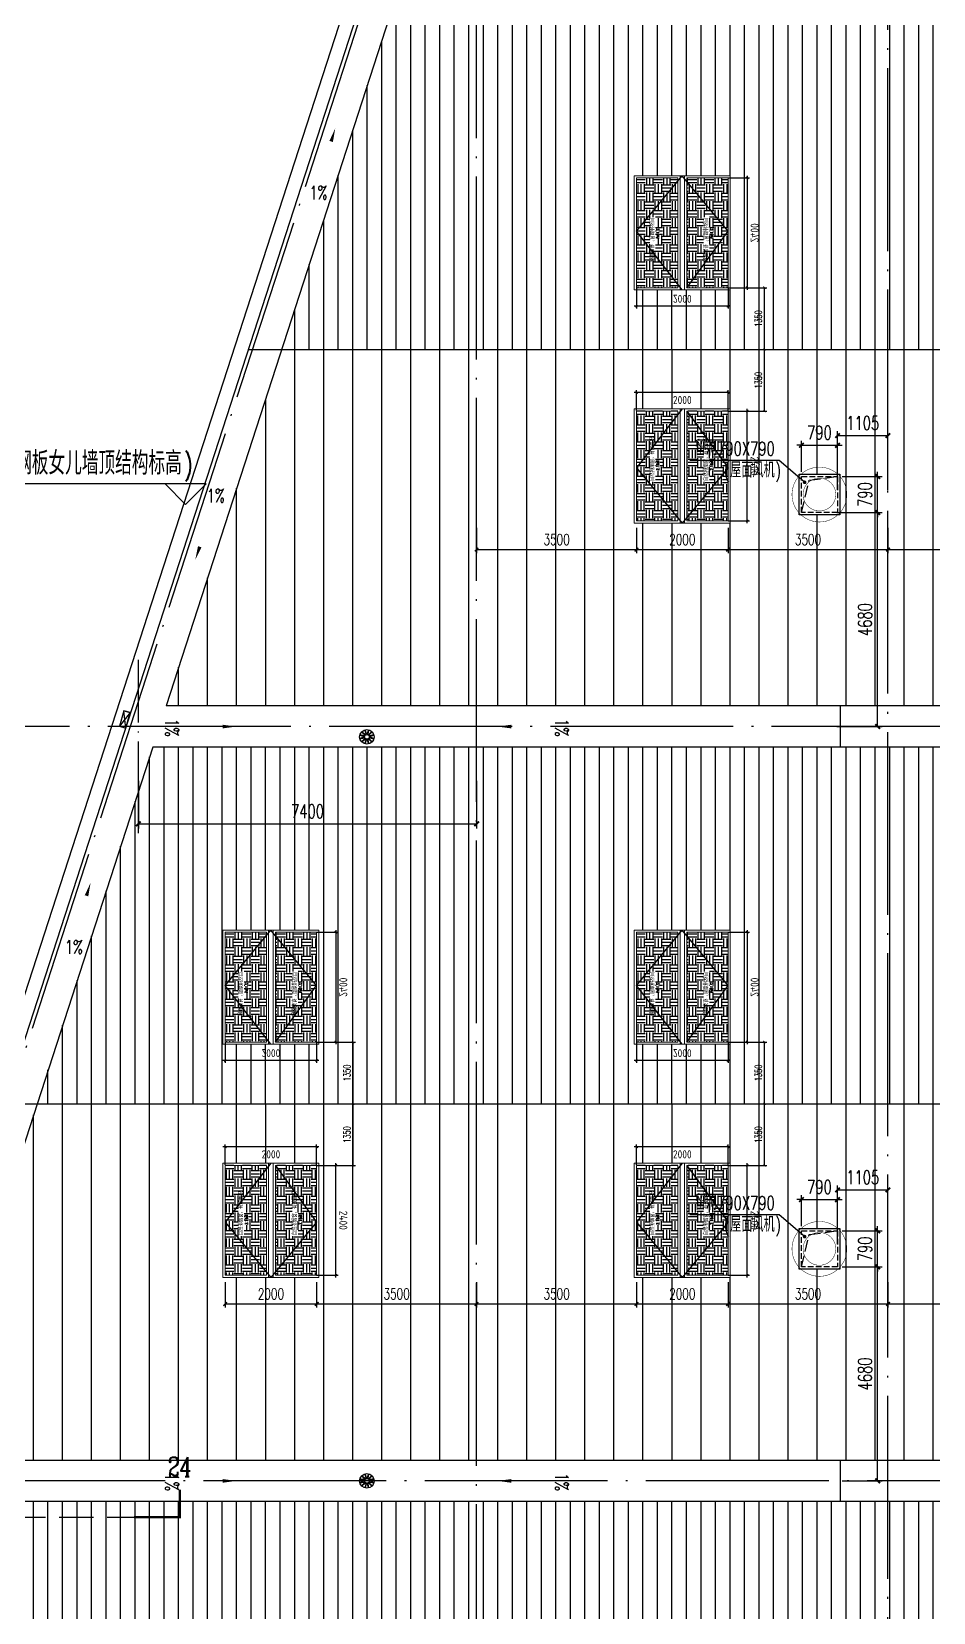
# Model space of a CAD drawing. Extents: x -1313754 to 847533, y 489853 to 941203.
# Drawn here: x 217410 to 237139, y 653694 to 688271 of the extents above; entities that cross this region are included whole.
import ezdxf

# ---------------------------------------------------------------- set-up
doc = ezdxf.new("R2010")
doc.units = 0
doc.header["$LTSCALE"] = 1000
doc.header["$MEASUREMENT"] = 0
for name, pattern in [('DASH', [0.35, 0.25, -0.1]), ('DOTE', [2.42, 2, -0.2, 0.02, -0.2]), ('HIDDEN', [9.525, 6.35, -3.175])]:
    doc.linetypes.add(name, pattern=pattern)
doc.layers.get('Defpoints').update_dxf_attribs({"color": 210})
for name, color, linetype in [('A-AXIS-D', 1, 'Continuous'), ('A-AXIS-DOTE', 14, 'DOTE'), ('A-AXIS-DP', 126, 'Continuous'), ('A-AXIS-SYMB', 3, 'Continuous'), ('A-DRAIN', 142, 'Continuous'), ('A-HATCH-2', 251, 'Continuous'), ('A-LIN-V', 9, 'Continuous'), ('A-SFCE', 30, 'Continuous'), ('A-WINDOW', 140, 'Continuous'), ('AS-COLN', 6, 'Continuous'), ('AS-WALL', 40, 'Continuous'), ('AS-结构边线层', 200, 'Continuous'), ('DIM_SYMB', 3, 'Continuous'), ('PUB_TEXT', 7, 'Continuous'), ('SPACE', 7, 'Continuous'), ('SPACE_HATCH', 8, 'Continuous'), ('参考线', 8, 'Continuous'), ('外框', 1, 'HIDDEN'), ('暖通', 7, 'Continuous'), ('虹吸溢流', 3, 'Continuous'), ('虹吸雨水斗', 6, 'Continuous'), ('虹吸雨水标注XT', 7, 'Continuous')]:
    doc.layers.add(name, color=color, linetype=linetype)
doc.layers.add('A-加建区域', color=47, linetype='Continuous', plot=False)
doc.layers.add('成型线', color=3, linetype='Continuous', lineweight=18)
doc.styles.add('_TCH_DIM', font='SIMPLEX', dxfattribs={"bigfont": 'GBCBIG'})
doc.styles.add('_TCH_DIM_T3', font='SIMPLEX', dxfattribs={"width": 0.705882, "bigfont": 'GBCBIG'})
doc.styles.add('_TCH_LABEL', font='COMPLEX', dxfattribs={"bigfont": 'GBCBIG'})
doc.styles.add('_TCH_SPACE', font='SIMPLEX', dxfattribs={"height": 5, "bigfont": 'GBCBIG'})
doc.styles.get("Standard").update_dxf_attribs({"font": 'gbenor.shx', "bigfont": 'gbcbig.shx'})
doc.dimstyles.new('_TCH_ARCH&&100', dxfattribs={"dimtxt": 297.5, "dimasz": 100, "dimexe": 100, "dimexo": 100, "dimgap": 126.25, "dimtad": 1, "dimdec": 0, "dimzin": 0, "dimdsep": 46, "dimtxsty": '_TCH_DIM_T3', "dimblk": 'ARCHTICK', "dimcen": 0.09, "dimclrt": 7, "dimazin": 2, "dimtfac": 1, "dimtdec": 0, "dimtix": 1, "dimtmove": 2, "dimatfit": 3, "dimfxl": 0, "dimtolj": 1, "dimtzin": 0, "dimarcsym": 0})
doc.dimstyles.new('_TCH_ARCH&&50', dxfattribs={"dimtxt": 148.75, "dimasz": 50, "dimexe": 50, "dimexo": 50, "dimgap": 63.125, "dimtad": 1, "dimdec": 0, "dimzin": 0, "dimdsep": 46, "dimtxsty": '_TCH_DIM_T3', "dimblk": 'ARCHTICK', "dimcen": 0.09, "dimclrt": 7, "dimazin": 2, "dimtfac": 1, "dimtdec": 0, "dimtix": 1, "dimtmove": 2, "dimatfit": 3, "dimfxl": 0, "dimtolj": 1, "dimtzin": 0, "dimarcsym": 0})
doc.dimstyles.new('_TCH_ARCH&&80', dxfattribs={"dimtxt": 238, "dimasz": 80, "dimexe": 80, "dimexo": 80, "dimgap": 101, "dimtad": 1, "dimdec": 0, "dimzin": 0, "dimdsep": 46, "dimtxsty": '_TCH_DIM_T3', "dimblk": 'ARCHTICK', "dimcen": 0.09, "dimclrt": 7, "dimazin": 2, "dimtfac": 1, "dimtdec": 0, "dimtix": 1, "dimtmove": 2, "dimatfit": 3, "dimfxl": 0, "dimtolj": 1, "dimtzin": 0, "dimarcsym": 0})
pattern_1 = [(90, (-500100, 0), (-317.5, 0), [])]
pattern_2 = [(90, (-500100, 0), (-635, 0), [])]
pattern_3 = [(0, (0, 0), (187.5, 187.5), [187.5, -187.5]), (0, (0, 70.31), (187.5, 187.5), [187.5, -187.5]), (0, (0, 140.62), (187.5, 187.5), [187.5, -187.5]), (90, (23.44, 164.06), (-187.5, 187.5), [187.5, -187.5]), (90, (93.75, 164.06), (-187.5, 187.5), [187.5, -187.5]), (90, (164.06, 164.06), (-187.5, 187.5), [187.5, -187.5])]

# ---------------------------------------------------------------- blocks, each defined once
blk = doc.blocks.new('rrrrrrrrrrrrrrrrrrrrr')
at = {"layer": 'A-HATCH-2'}
h = blk.add_hatch(dxfattribs=at)
h.set_pattern_fill('ANSI31', color=256, scale=200, angle=45)
h.set_pattern_definition(pattern_1)
h.paths.add_polyline_path([(-266220, 681320), (-133684.3, 681320), (-128454.2, 681320), (-128454.2, 689120), (-274689.3, 689120), (-277219.5, 681320), (-262540, 681320)])
h = blk.add_hatch(dxfattribs=at)
h.set_pattern_fill('ANSI31', color=256, scale=400, angle=45)
h.set_pattern_definition(pattern_2)
h.paths.add_polyline_path([(-266220, 681320), (-133684.3, 681320), (-128454.2, 681320), (-128454.2, 673520), (-279749.7, 673520), (-277219.5, 681320), (-262540, 681320)])
h = blk.add_hatch(dxfattribs=at)
h.set_pattern_fill('ANSI31', color=256, scale=200, angle=45)
h.set_pattern_definition(pattern_1)
h.paths.add_polyline_path([(-266220, 664820), (-133684.3, 664820), (-128454.2, 664820), (-128454.2, 672620), (-280041.7, 672620), (-282571.9, 664820), (-262540, 664820)])
h = blk.add_hatch(dxfattribs=at)
h.set_pattern_fill('ANSI31', color=256, scale=400, angle=45)
h.set_pattern_definition(pattern_2)
h.paths.add_polyline_path([(-266220, 664820), (-133684.3, 664820), (-128454.2, 664820), (-128454.2, 657020), (-285102.1, 657020), (-282571.9, 664820), (-262540, 664820)])
h = blk.add_hatch(dxfattribs=at)
h.set_pattern_fill('ANSI31', color=256, scale=200, angle=45)
h.set_pattern_definition(pattern_1)
h.paths.add_polyline_path([(-266220, 648320), (-133684.3, 648320), (-128454.2, 648320), (-128454.2, 656120), (-285554.2, 656120), (-285554.2, 654270), (-285854.2, 654270), (-285854.2, 648345), (-262540, 648320)])
at = {"layer": 'A-AXIS-SYMB'}
for p, q in [((-278870, 678380), (-285650, 678380)), ((-279320, 677930), (-279770, 678380)), ((-279320, 677930), (-278870, 678380))]:
    blk.add_line(p, q, dxfattribs=at)
at = {"layer": 'A-LIN-V'}
for points in [[(-274689.3, 689120), (-279749.7, 673520)], [(-128454.2, 673520), (-279749.7, 673520)], [(-280041.7, 672620), (-285102.1, 657020), (-128454.2, 657020)], [(-128454.2, 672620), (-280041.7, 672620)], [(-128454.2, 656120), (-285554.2, 656120)]]:
    blk.add_lwpolyline(points, dxfattribs=at)
at = {"layer": 'A-SFCE'}
for points in [[(-285554.2, 654570), (-286154.2, 654570), (-286154.2, 639420), (-128154.2, 639420), (-128154.2, 639420), (-128154.2, 723220), (-264679.1, 723220), (-286154.2, 657017.5), (-286154.2, 656070)], [(-285854.2, 654270), (-285854.2, 639720), (-128454.2, 639720), (-128454.2, 722920), (-264461, 722920), (-285854.2, 656970), (-285854.2, 656370)], [(-277958.7, 681320), (-128454.2, 681320)], [(-283307.8, 664820), (-128454.2, 664820)]]:
    blk.add_lwpolyline(points, dxfattribs=at)
at = {"layer": 'PUB_TEXT', "style": '_TCH_DIM'}
blk.add_text('压型钢板女儿墙顶结构标高', height=506.383, dxfattribs=at).set_placement((-283780, 678580))
at = {"layer": 'PUB_TEXT', "style": '_TCH_DIM', "width": 0.705882}
blk.add_text(')', height=446.2, dxfattribs=at).set_placement((-279356.6, 678580))
blk = doc.blocks.new('_ArchTick')
at = {"color": 0, "linetype": 'ByBlock', "const_width": 0.4}
blk.add_lwpolyline([(-0.5, -0.5), (0.5, 0.5)], dxfattribs=at)
blk = doc.blocks.new('44')
at = {"layer": 'A-AXIS-DP', "color": 1}
for p, q in [((280302, 745270), (280302, 747370)), ((277446, 744900), (279946, 744900))]:
    blk.add_line(p, q, dxfattribs=at)
for p, xscale, yscale, zscale, rotation in [((280302, 747320), -50.00000000000003, 50.00000000000003, 50.00000000000001, 270), ((280302, 745320), -50.00000000000001, 50.00000000000001, 50.00000000000001, 90), ((279896, 744900), -50, 50, 50, 180)]:
    blk.add_blockref('_ArchTick', p, dxfattribs=dict(at, xscale=xscale, yscale=yscale, zscale=zscale, rotation=rotation))
at = {"layer": 'A-AXIS-DP', "color": 1, "xscale": -50, "yscale": 50, "zscale": 50}
blk.add_blockref('_ArchTick', (277496, 744900), dxfattribs=at)
at = {"layer": 'A-AXIS-DP', "color": 1, "insert": (278696, 744737), "char_height": 175, "attachment_point": 5, "rotation": 180}
blk.add_mtext('\\A1;2400', dxfattribs=at)
blk.add_wipeout([(277446, 745270), (279946, 745270), (279946, 747370), (277446, 747370)]).dxf.layer = '参考线'
at = {"layer": 'SPACE_HATCH'}
h = blk.add_hatch(dxfattribs=at)
h.set_pattern_fill('土壤', color=1, scale=50, style=0)
h.set_pattern_definition(pattern_3)
h.paths.add_polyline_path([(277496, 746420), (279896, 746420), (279896, 747320), (277496, 747320)])
h.paths.add_polyline_path([(278352, 746904), (279057, 746904), (279057, 747034), (278352, 747034)])
h.paths.add_polyline_path([(278591, 746811), (278817, 746811), (278817, 746895), (278591, 746895)])
h = blk.add_hatch(dxfattribs=at)
h.set_pattern_fill('土壤', color=1, scale=50, style=0)
h.set_pattern_definition(pattern_3)
h.paths.add_polyline_path([(277496, 746220), (279896, 746220), (279896, 745320), (277496, 745320)])
h.paths.add_polyline_path([(278352, 745724), (279057, 745724), (279057, 745854), (278352, 745854)])
h.paths.add_polyline_path([(278591, 745631), (278817, 745631), (278817, 745715), (278591, 745715)])
at = {"layer": 'A-AXIS-DP', "color": 1}
for p, q in [((279906, 747320), (280352, 747320)), ((277496, 745320), (277496, 744850)), ((279896, 745320), (279896, 744850)), ((279906, 745320), (280352, 745320))]:
    blk.add_line(p, q, dxfattribs=at)
at = {"layer": '外框'}
for points in [[(279946, 746320), (278658, 747320), (277446, 746320)], [(279896, 746220), (278658, 745320), (277446, 746320)]]:
    blk.add_lwpolyline(points, dxfattribs=at)
at = {"layer": '成型线'}
for p, q in [((279946, 745270), (279946, 747370)), ((277446, 746370), (279946, 746370)), ((277446, 746270), (279946, 746270)), ((277496, 746420), (279896, 746420)), ((277496, 746220), (279896, 746220))]:
    blk.add_line(p, q, dxfattribs=at)
for points in [[(279946, 745270), (277446, 745270), (277446, 747370), (279946, 747370)], [(277496, 746420), (277496, 747320), (279896, 747320), (279896, 746420)], [(279896, 746220), (279896, 745320), (277496, 745320), (277496, 746220)]]:
    blk.add_lwpolyline(points, dxfattribs=at)
at = {"layer": 'A-AXIS-DP', "color": 1, "insert": (280139, 746320), "char_height": 175, "attachment_point": 5, "rotation": 270}
blk.add_mtext('\\A1;2000', dxfattribs=at)
at = {"layer": 'SPACE', "color": 1, "style": '_TCH_SPACE'}
for p in [(278365, 746930), (278365, 745750)]:
    blk.add_text('自然排烟窗，有效面积', height=96.5, dxfattribs=at).set_placement(p)
at = {"layer": 'SPACE', "color": 1, "style": '_TCH_SPACE', "width": 0.705882}
for s, height, p in [('2.16m', 59.5, (278600, 746828)), ('2', 29.8, (278792, 746863)), ('2.16m', 59.5, (278600, 745648)), ('2', 29.8, (278792, 745683))]:
    blk.add_text(s, height=height, dxfattribs=at).set_placement(p)
blk = doc.blocks.new('*D2266')
at = {"layer": 'A-WINDOW', "color": 0, "lineweight": -2}
for p, q in [((296446, 826270), (296446, 825470)), ((297796, 826270), (297796, 825470)), ((296446, 825520), (297796, 825520))]:
    blk.add_line(p, q, dxfattribs=at)
at = {"layer": 'Defpoints', "color": 0}
for p in [(296446, 826320), (297796, 826320), (297796, 825520)]:
    blk.add_point(p, dxfattribs=at)
at = {"layer": 'A-WINDOW', "color": 0, "lineweight": -2, "xscale": 50, "yscale": 50, "zscale": 50, "rotation": 180}
blk.add_blockref('_ArchTick', (296446, 825520), dxfattribs=at)
at = {"layer": 'A-WINDOW', "color": 0, "lineweight": -2, "xscale": 50, "yscale": 50, "zscale": 50}
blk.add_blockref('_ArchTick', (297796, 825520), dxfattribs=at)
at = {"layer": 'A-WINDOW', "color": 7, "insert": (297121, 825657), "char_height": 148.8, "attachment_point": 5, "style": '_TCH_DIM_T3'}
blk.add_mtext('\\A1;1350', dxfattribs=at)
blk = doc.blocks.new('*D2267')
at = {"layer": 'A-WINDOW', "color": 0, "lineweight": -2}
for p, q in [((297796, 826270), (297796, 825470)), ((299146, 826270), (299146, 825470)), ((297796, 825520), (299146, 825520))]:
    blk.add_line(p, q, dxfattribs=at)
at = {"layer": 'Defpoints', "color": 0}
for p in [(297796, 826320), (299146, 826320), (299146, 825520)]:
    blk.add_point(p, dxfattribs=at)
at = {"layer": 'A-WINDOW', "color": 0, "lineweight": -2, "xscale": 50, "yscale": 50, "zscale": 50, "rotation": 180}
blk.add_blockref('_ArchTick', (297796, 825520), dxfattribs=at)
at = {"layer": 'A-WINDOW', "color": 0, "lineweight": -2, "xscale": 50, "yscale": 50, "zscale": 50}
blk.add_blockref('_ArchTick', (299146, 825520), dxfattribs=at)
at = {"layer": 'A-WINDOW', "color": 7, "insert": (298471, 825657), "char_height": 148.8, "attachment_point": 5, "style": '_TCH_DIM_T3'}
blk.add_mtext('\\A1;1350', dxfattribs=at)
blk = doc.blocks.new('*D2000')
at = {"layer": 'A-AXIS-DP', "color": 0, "lineweight": -2}
for p, q in [((221646, 660920), (221646, 660360)), ((223646, 660920), (223646, 660360)), ((221646, 660440), (223646, 660440))]:
    blk.add_line(p, q, dxfattribs=at)
at = {"layer": 'Defpoints', "color": 0}
for p in [(221646, 661000), (223646, 661000), (223646, 660440)]:
    blk.add_point(p, dxfattribs=at)
at = {"layer": 'A-AXIS-DP', "color": 0, "lineweight": -2, "xscale": 80, "yscale": 80, "zscale": 80, "rotation": 180}
blk.add_blockref('_ArchTick', (221646, 660440), dxfattribs=at)
at = {"layer": 'A-AXIS-DP', "color": 0, "lineweight": -2, "xscale": 80, "yscale": 80, "zscale": 80}
blk.add_blockref('_ArchTick', (223646, 660440), dxfattribs=at)
at = {"layer": 'A-AXIS-DP', "color": 7, "insert": (222646, 660660), "char_height": 238, "attachment_point": 5, "style": '_TCH_DIM_T3'}
blk.add_mtext('\\A1;2000', dxfattribs=at)
blk = doc.blocks.new('*D2001')
at = {"layer": 'A-AXIS-DP', "color": 0, "lineweight": -2}
for p, q in [((223646, 660920), (223646, 660360)), ((227146, 660920), (227146, 660360)), ((223646, 660440), (227146, 660440))]:
    blk.add_line(p, q, dxfattribs=at)
at = {"layer": 'Defpoints', "color": 0}
for p in [(223646, 661000), (227146, 661000), (227146, 660440)]:
    blk.add_point(p, dxfattribs=at)
at = {"layer": 'A-AXIS-DP', "color": 0, "lineweight": -2, "xscale": 80, "yscale": 80, "zscale": 80, "rotation": 180}
blk.add_blockref('_ArchTick', (223646, 660440), dxfattribs=at)
at = {"layer": 'A-AXIS-DP', "color": 0, "lineweight": -2, "xscale": 80, "yscale": 80, "zscale": 80}
blk.add_blockref('_ArchTick', (227146, 660440), dxfattribs=at)
at = {"layer": 'A-AXIS-DP', "color": 7, "insert": (225396, 660660), "char_height": 238, "attachment_point": 5, "style": '_TCH_DIM_T3'}
blk.add_mtext('\\A1;3500', dxfattribs=at)
blk = doc.blocks.new('*D2002')
at = {"layer": 'A-AXIS-DP', "color": 0, "lineweight": -2}
for p, q in [((227146, 660920), (227146, 660360)), ((230646, 660920), (230646, 660360)), ((227146, 660440), (230646, 660440))]:
    blk.add_line(p, q, dxfattribs=at)
at = {"layer": 'Defpoints', "color": 0}
for p in [(227146, 661000), (230646, 661000), (230646, 660440)]:
    blk.add_point(p, dxfattribs=at)
at = {"layer": 'A-AXIS-DP', "color": 0, "lineweight": -2, "xscale": 80, "yscale": 80, "zscale": 80, "rotation": 180}
blk.add_blockref('_ArchTick', (227146, 660440), dxfattribs=at)
at = {"layer": 'A-AXIS-DP', "color": 0, "lineweight": -2, "xscale": 80, "yscale": 80, "zscale": 80}
blk.add_blockref('_ArchTick', (230646, 660440), dxfattribs=at)
at = {"layer": 'A-AXIS-DP', "color": 7, "insert": (228896, 660660), "char_height": 238, "attachment_point": 5, "style": '_TCH_DIM_T3'}
blk.add_mtext('\\A1;3500', dxfattribs=at)
blk = doc.blocks.new('*D2003')
at = {"layer": 'A-AXIS-DP', "color": 0, "lineweight": -2}
for p, q in [((230646, 660920), (230646, 660360)), ((232646, 660920), (232646, 660360)), ((230646, 660440), (232646, 660440))]:
    blk.add_line(p, q, dxfattribs=at)
at = {"layer": 'Defpoints', "color": 0}
for p in [(230646, 661000), (232646, 661000), (232646, 660440)]:
    blk.add_point(p, dxfattribs=at)
at = {"layer": 'A-AXIS-DP', "color": 0, "lineweight": -2, "xscale": 80, "yscale": 80, "zscale": 80, "rotation": 180}
blk.add_blockref('_ArchTick', (230646, 660440), dxfattribs=at)
at = {"layer": 'A-AXIS-DP', "color": 0, "lineweight": -2, "xscale": 80, "yscale": 80, "zscale": 80}
blk.add_blockref('_ArchTick', (232646, 660440), dxfattribs=at)
at = {"layer": 'A-AXIS-DP', "color": 7, "insert": (231646, 660660), "char_height": 238, "attachment_point": 5, "style": '_TCH_DIM_T3'}
blk.add_mtext('\\A1;2000', dxfattribs=at)
blk = doc.blocks.new('*D2004')
at = {"layer": 'A-AXIS-DP', "color": 0, "lineweight": -2}
for p, q in [((232646, 660920), (232646, 660360)), ((236146, 660920), (236146, 660360)), ((232646, 660440), (236146, 660440))]:
    blk.add_line(p, q, dxfattribs=at)
at = {"layer": 'Defpoints', "color": 0}
for p in [(232646, 661000), (236146, 661000), (236146, 660440)]:
    blk.add_point(p, dxfattribs=at)
at = {"layer": 'A-AXIS-DP', "color": 0, "lineweight": -2, "xscale": 80, "yscale": 80, "zscale": 80, "rotation": 180}
blk.add_blockref('_ArchTick', (232646, 660440), dxfattribs=at)
at = {"layer": 'A-AXIS-DP', "color": 0, "lineweight": -2, "xscale": 80, "yscale": 80, "zscale": 80}
blk.add_blockref('_ArchTick', (236146, 660440), dxfattribs=at)
at = {"layer": 'A-AXIS-DP', "color": 7, "insert": (234396, 660660), "char_height": 238, "attachment_point": 5, "style": '_TCH_DIM_T3'}
blk.add_mtext('\\A1;3500', dxfattribs=at)
blk = doc.blocks.new('*D2005')
at = {"layer": 'A-AXIS-DP', "color": 0, "lineweight": -2}
for p, q in [((236146, 660920), (236146, 660360)), ((239646, 660920), (239646, 660360)), ((236146, 660440), (239646, 660440))]:
    blk.add_line(p, q, dxfattribs=at)
at = {"layer": 'Defpoints', "color": 0}
for p in [(236146, 661000), (239646, 661000), (239646, 660440)]:
    blk.add_point(p, dxfattribs=at)
at = {"layer": 'A-AXIS-DP', "color": 0, "lineweight": -2, "xscale": 80, "yscale": 80, "zscale": 80, "rotation": 180}
blk.add_blockref('_ArchTick', (236146, 660440), dxfattribs=at)
at = {"layer": 'A-AXIS-DP', "color": 0, "lineweight": -2, "xscale": 80, "yscale": 80, "zscale": 80}
blk.add_blockref('_ArchTick', (239646, 660440), dxfattribs=at)
at = {"layer": 'A-AXIS-DP', "color": 7, "insert": (237896, 660660), "char_height": 238, "attachment_point": 5, "style": '_TCH_DIM_T3'}
blk.add_mtext('\\A1;3500', dxfattribs=at)
blk = doc.blocks.new('*D2032')
at = {"layer": 'A-AXIS-DP', "color": 0, "lineweight": -2}
for p, q in [((227146, 677420), (227146, 676860)), ((230646, 677420), (230646, 676860)), ((227146, 676940), (230646, 676940))]:
    blk.add_line(p, q, dxfattribs=at)
at = {"layer": 'Defpoints', "color": 0}
for p in [(227146, 677500), (230646, 677500), (230646, 676940)]:
    blk.add_point(p, dxfattribs=at)
at = {"layer": 'A-AXIS-DP', "color": 0, "lineweight": -2, "xscale": 80, "yscale": 80, "zscale": 80, "rotation": 180}
blk.add_blockref('_ArchTick', (227146, 676940), dxfattribs=at)
at = {"layer": 'A-AXIS-DP', "color": 0, "lineweight": -2, "xscale": 80, "yscale": 80, "zscale": 80}
blk.add_blockref('_ArchTick', (230646, 676940), dxfattribs=at)
at = {"layer": 'A-AXIS-DP', "color": 7, "insert": (228896, 677160), "char_height": 238, "attachment_point": 5, "style": '_TCH_DIM_T3'}
blk.add_mtext('\\A1;3500', dxfattribs=at)
blk = doc.blocks.new('*D2033')
at = {"layer": 'A-AXIS-DP', "color": 0, "lineweight": -2}
for p, q in [((230646, 677420), (230646, 676860)), ((232646, 677420), (232646, 676860)), ((230646, 676940), (232646, 676940))]:
    blk.add_line(p, q, dxfattribs=at)
at = {"layer": 'Defpoints', "color": 0}
for p in [(230646, 677500), (232646, 677500), (232646, 676940)]:
    blk.add_point(p, dxfattribs=at)
at = {"layer": 'A-AXIS-DP', "color": 0, "lineweight": -2, "xscale": 80, "yscale": 80, "zscale": 80, "rotation": 180}
blk.add_blockref('_ArchTick', (230646, 676940), dxfattribs=at)
at = {"layer": 'A-AXIS-DP', "color": 0, "lineweight": -2, "xscale": 80, "yscale": 80, "zscale": 80}
blk.add_blockref('_ArchTick', (232646, 676940), dxfattribs=at)
at = {"layer": 'A-AXIS-DP', "color": 7, "insert": (231646, 677160), "char_height": 238, "attachment_point": 5, "style": '_TCH_DIM_T3'}
blk.add_mtext('\\A1;2000', dxfattribs=at)
blk = doc.blocks.new('*D2034')
at = {"layer": 'A-AXIS-DP', "color": 0, "lineweight": -2}
for p, q in [((232646, 677420), (232646, 676860)), ((236146, 677420), (236146, 676860)), ((232646, 676940), (236146, 676940))]:
    blk.add_line(p, q, dxfattribs=at)
at = {"layer": 'Defpoints', "color": 0}
for p in [(232646, 677500), (236146, 677500), (236146, 676940)]:
    blk.add_point(p, dxfattribs=at)
at = {"layer": 'A-AXIS-DP', "color": 0, "lineweight": -2, "xscale": 80, "yscale": 80, "zscale": 80, "rotation": 180}
blk.add_blockref('_ArchTick', (232646, 676940), dxfattribs=at)
at = {"layer": 'A-AXIS-DP', "color": 0, "lineweight": -2, "xscale": 80, "yscale": 80, "zscale": 80}
blk.add_blockref('_ArchTick', (236146, 676940), dxfattribs=at)
at = {"layer": 'A-AXIS-DP', "color": 7, "insert": (234396, 677160), "char_height": 238, "attachment_point": 5, "style": '_TCH_DIM_T3'}
blk.add_mtext('\\A1;3500', dxfattribs=at)
blk = doc.blocks.new('*D2035')
at = {"layer": 'A-AXIS-DP', "color": 0, "lineweight": -2}
for p, q in [((236146, 677420), (236146, 676860)), ((239646, 677420), (239646, 676860)), ((236146, 676940), (239646, 676940))]:
    blk.add_line(p, q, dxfattribs=at)
at = {"layer": 'Defpoints', "color": 0}
for p in [(236146, 677500), (239646, 677500), (239646, 676940)]:
    blk.add_point(p, dxfattribs=at)
at = {"layer": 'A-AXIS-DP', "color": 0, "lineweight": -2, "xscale": 80, "yscale": 80, "zscale": 80, "rotation": 180}
blk.add_blockref('_ArchTick', (236146, 676940), dxfattribs=at)
at = {"layer": 'A-AXIS-DP', "color": 0, "lineweight": -2, "xscale": 80, "yscale": 80, "zscale": 80}
blk.add_blockref('_ArchTick', (239646, 676940), dxfattribs=at)
at = {"layer": 'A-AXIS-DP', "color": 7, "insert": (237896, 677160), "char_height": 238, "attachment_point": 5, "style": '_TCH_DIM_T3'}
blk.add_mtext('\\A1;3500', dxfattribs=at)
blk = doc.blocks.new('*D1484')
at = {"layer": 'A-AXIS-D', "color": 0, "lineweight": -2}
for p, q in [((-59518, -132940), (-59518, -133978)), ((-52118, -132940), (-52118, -133978)), ((-59518, -133878), (-52118, -133878))]:
    blk.add_line(p, q, dxfattribs=at)
at = {"layer": 'Defpoints', "color": 0}
for p in [(-59518, -132840), (-52118, -132840), (-52118, -133878)]:
    blk.add_point(p, dxfattribs=at)
at = {"layer": 'A-AXIS-D', "color": 0, "lineweight": -2, "xscale": 100, "yscale": 100, "zscale": 100, "rotation": 180}
blk.add_blockref('_ArchTick', (-59518, -133878), dxfattribs=at)
at = {"layer": 'A-AXIS-D', "color": 0, "lineweight": -2, "xscale": 100, "yscale": 100, "zscale": 100}
blk.add_blockref('_ArchTick', (-52118, -133878), dxfattribs=at)
at = {"layer": 'A-AXIS-D', "color": 7, "insert": (-55818, -133603), "char_height": 297.5, "attachment_point": 5, "style": '_TCH_DIM_T3'}
blk.add_mtext('\\A1;7400', dxfattribs=at)
blk = doc.blocks.new('*D138')
at = {"layer": 'A-AXIS-DP', "color": 0, "lineweight": -2}
for p, q in [((-495, 395), (-1374, 395)), ((-1274, 395), (-1274, 495)), ((-1274, 395), (-1274, -395)), ((-495, -395), (-1374, -395)), ((-1274, -395), (-1274, -495))]:
    blk.add_line(p, q, dxfattribs=at)
at = {"layer": 'Defpoints', "color": 0}
for p in [(-395, 395), (-1274, -395), (-395, -395)]:
    blk.add_point(p, dxfattribs=at)
at = {"layer": 'A-AXIS-DP', "color": 0, "lineweight": -2, "xscale": 100, "yscale": 100, "zscale": 100}
for p, rotation in [((-1274, 395), 270), ((-1274, -395), 90)]:
    blk.add_blockref('_ArchTick', p, dxfattribs=dict(at, rotation=rotation))
at = {"layer": 'A-AXIS-DP', "color": 7, "insert": (-999, 0), "char_height": 297.5, "attachment_point": 5, "rotation": 270, "style": '_TCH_DIM_T3'}
blk.add_mtext('\\A1;790', dxfattribs=at)
blk = doc.blocks.new('*D139')
at = {"layer": 'A-AXIS-DP', "color": 0, "lineweight": -2}
for p, q in [((-395, -495), (-395, -1178)), ((395, -495), (395, -1178)), ((-395, -1078), (-495, -1078)), ((395, -1078), (-395, -1078)), ((395, -1078), (495, -1078))]:
    blk.add_line(p, q, dxfattribs=at)
at = {"layer": 'Defpoints', "color": 0}
for p in [(-395, -395), (395, -395), (-395, -1078)]:
    blk.add_point(p, dxfattribs=at)
at = {"layer": 'A-AXIS-DP', "color": 0, "lineweight": -2, "xscale": 100, "yscale": 100, "zscale": 100}
blk.add_blockref('_ArchTick', (-395, -1078), dxfattribs=at)
at = {"layer": 'A-AXIS-DP', "color": 0, "lineweight": -2, "xscale": 100, "yscale": 100, "zscale": 100, "rotation": 180}
blk.add_blockref('_ArchTick', (395, -1078), dxfattribs=at)
at = {"layer": 'A-AXIS-DP', "color": 7, "insert": (0, -1353), "char_height": 297.5, "attachment_point": 5, "rotation": 180, "style": '_TCH_DIM_T3'}
blk.add_mtext('\\A1;790', dxfattribs=at)
blk = doc.blocks.new('*D2378')
at = {"layer": 'A-AXIS-DP', "color": 0, "lineweight": -2}
for p, q in [((235027, 677750), (236020, 677750)), ((235920, 673070), (235920, 677750)), ((235027, 673070), (236020, 673070))]:
    blk.add_line(p, q, dxfattribs=at)
at = {"layer": 'Defpoints', "color": 0}
for p in [(234927, 677750), (235920, 677750), (234927, 673070)]:
    blk.add_point(p, dxfattribs=at)
at = {"layer": 'A-AXIS-DP', "color": 0, "lineweight": -2, "xscale": 100, "yscale": 100, "zscale": 100}
for p, rotation in [((235920, 677750), 90), ((235920, 673070), 270)]:
    blk.add_blockref('_ArchTick', p, dxfattribs=dict(at, rotation=rotation))
at = {"layer": 'A-AXIS-DP', "color": 7, "insert": (235645, 675410), "char_height": 297.5, "attachment_point": 5, "rotation": 90, "style": '_TCH_DIM_T3'}
blk.add_mtext('\\A1;4680', dxfattribs=at)
blk = doc.blocks.new('*D2476')
at = {"layer": 'A-AXIS-DP', "color": 0, "lineweight": -2}
for p, q in [((235041, 661745), (235041, 663035)), ((235041, 662935), (236146, 662935)), ((236146, 661745), (236146, 663035))]:
    blk.add_line(p, q, dxfattribs=at)
at = {"layer": 'Defpoints', "color": 0}
for p in [(236146, 662935), (235041, 661645), (236146, 661645)]:
    blk.add_point(p, dxfattribs=at)
at = {"layer": 'A-AXIS-DP', "color": 0, "lineweight": -2, "xscale": 100, "yscale": 100, "zscale": 100, "rotation": 180}
blk.add_blockref('_ArchTick', (235041, 662935), dxfattribs=at)
at = {"layer": 'A-AXIS-DP', "color": 0, "lineweight": -2, "xscale": 100, "yscale": 100, "zscale": 100}
blk.add_blockref('_ArchTick', (236146, 662935), dxfattribs=at)
at = {"layer": 'A-AXIS-DP', "color": 7, "insert": (235593, 663210), "char_height": 297.5, "attachment_point": 5, "style": '_TCH_DIM_T3'}
blk.add_mtext('\\A1;1105', dxfattribs=at)
blk = doc.blocks.new('*D2477')
at = {"layer": 'A-AXIS-DP', "color": 0, "lineweight": -2}
for p, q in [((235141, 661250), (236020, 661250)), ((235920, 656570), (235920, 661250)), ((235141, 656570), (236020, 656570))]:
    blk.add_line(p, q, dxfattribs=at)
at = {"layer": 'Defpoints', "color": 0}
for p in [(235041, 661250), (235920, 661250), (235041, 656570)]:
    blk.add_point(p, dxfattribs=at)
at = {"layer": 'A-AXIS-DP', "color": 0, "lineweight": -2, "xscale": 100, "yscale": 100, "zscale": 100}
for p, rotation in [((235920, 661250), 90), ((235920, 656570), 270)]:
    blk.add_blockref('_ArchTick', p, dxfattribs=dict(at, rotation=rotation))
at = {"layer": 'A-AXIS-DP', "color": 7, "insert": (235645, 658910), "char_height": 297.5, "attachment_point": 5, "rotation": 90, "style": '_TCH_DIM_T3'}
blk.add_mtext('\\A1;4680', dxfattribs=at)
blk = doc.blocks.new('*D2494')
at = {"layer": 'A-AXIS-DP', "color": 0, "lineweight": -2}
for p, q in [((235041, 678245), (235041, 679535)), ((236146, 678245), (236146, 679535)), ((235041, 679435), (236146, 679435))]:
    blk.add_line(p, q, dxfattribs=at)
at = {"layer": 'Defpoints', "color": 0}
for p in [(236146, 679435), (235041, 678145), (236146, 678145)]:
    blk.add_point(p, dxfattribs=at)
at = {"layer": 'A-AXIS-DP', "color": 0, "lineweight": -2, "xscale": 100, "yscale": 100, "zscale": 100, "rotation": 180}
blk.add_blockref('_ArchTick', (235041, 679435), dxfattribs=at)
at = {"layer": 'A-AXIS-DP', "color": 0, "lineweight": -2, "xscale": 100, "yscale": 100, "zscale": 100}
blk.add_blockref('_ArchTick', (236146, 679435), dxfattribs=at)
at = {"layer": 'A-AXIS-DP', "color": 7, "insert": (235593, 679710), "char_height": 297.5, "attachment_point": 5, "style": '_TCH_DIM_T3'}
blk.add_mtext('\\A1;1105', dxfattribs=at)
blk = doc.blocks.new('“奔腾”虹吸雨水斗')
at = {"layer": '虹吸雨水斗', "lineweight": 25}
for p, q in [((946944, 86685), (947028, 86658)), ((947032, 86673), (946946, 86692)), ((946982, 86753), (947040, 86688)), ((947052, 86699), (946987, 86758)), ((947048, 86793), (947066, 86707)), ((947082, 86711), (947055, 86795)), ((947125, 86795), (947098, 86711)), ((947114, 86707), (947132, 86793)), ((947194, 86758), (947128, 86699)), ((947140, 86688), (947199, 86753)), ((947234, 86692), (947148, 86673)), ((947152, 86658), (947236, 86685)), ((947028, 86641), (946944, 86614)), ((946946, 86607), (947032, 86625)), ((947040, 86611), (946982, 86546)), ((946987, 86541), (947052, 86600)), ((947066, 86592), (947048, 86506)), ((947055, 86504), (947082, 86587)), ((947098, 86587), (947125, 86504)), ((947132, 86506), (947114, 86592)), ((947128, 86600), (947194, 86541)), ((947199, 86546), (947140, 86611)), ((947148, 86625), (947234, 86607)), ((947236, 86614), (947152, 86641))]:
    blk.add_line(p, q, dxfattribs=at)
for radius in [150, 47.6]:
    blk.add_circle((947090, 86649), radius, dxfattribs=at)
for centre, start, end in [((947034, 86682), 261.6382, 38.3675), ((947057, 86706), 231.6382, 8.3675), ((947090, 86715), 201.6382, 338.3675), ((947123, 86706), 171.6382, 308.3675), ((947147, 86682), 141.6382, 278.3675), ((947025, 86649), 291.6382, 68.3675), ((947034, 86617), 321.6382, 98.3675), ((947057, 86593), 351.6382, 128.3675), ((947090, 86584), 21.6382, 158.3675), ((947123, 86593), 51.6382, 188.3675), ((947147, 86617), 81.6382, 218.3675), ((947155, 86649), 111.6382, 248.3675)]:
    blk.add_arc(centre, 8.82, start, end, dxfattribs=at)
blk = doc.blocks.new('溢流口')
at = {"layer": '虹吸雨水标注XT'}
for p, q in [((-250, 98), (250, -98)), ((250, 98), (-250, -98)), ((250, -98), (250, 98))]:
    blk.add_line(p, q, dxfattribs=at)
blk.add_lwpolyline([(-250, 98), (250, 98), (250, -98), (-250, -98)], close=True, dxfattribs=at)
blk = doc.blocks.new('w4234233')
at = {"layer": 'A-AXIS-SYMB'}
for points in [[(355546, 826830, 0, 0, 0), (355546, 825680, 0, 80, 0), (355546, 825980, 0, 0, 0)], [(355546, 818810, 0, 0, 0), (355546, 819960, 0, 80, 0), (355546, 819660, 0, 0, 0)]]:
    blk.add_lwpolyline(points, format="xyseb", dxfattribs=at)
at = {"layer": 'PUB_TEXT', "style": '_TCH_DIM', "width": 0.705882}
for p in [(355376, 826935), (355376, 818407)]:
    blk.add_text('1%%%', height=297.5, dxfattribs=at).set_placement(p)
blk = doc.blocks.new('21321423')
at = {"layer": 'A-AXIS-SYMB'}
for points in [[(223690, 684995, 0, 0, 0), (224053, 686154, 0, 80, 0), (223963, 685868, 0, 0, 0)], [(221378, 677870, 0, 0, 0), (220991, 676719, 0, 80, 0), (221087, 677003, 0, 0, 0)], [(218337, 668495, 0, 0, 0), (218700, 669654, 0, 80, 0), (218611, 669368, 0, 0, 0)]]:
    blk.add_lwpolyline(points, format="xyseb", dxfattribs=at)
at = {"layer": 'A-DRAIN'}
for p, q in [((235096, 673520), (235096, 672620)), ((235096, 657020), (235096, 656120))]:
    blk.add_line(p, q, dxfattribs=at)
at = {"layer": 'A-加建区域', "rotation": 270}
for p in [(-598074, 1028616), (-598074, 1012116)]:
    blk.add_blockref('w4234233', p, dxfattribs=at)
at = {"layer": '虹吸溢流', "ltscale": 200, "xscale": -0.70754716981, "yscale": 0.70754716981, "zscale": 0.70754716981, "rotation": 254.3875178800728}
blk.add_blockref('溢流口', (219450, 673227), dxfattribs=at)
at = {"layer": '虹吸雨水斗', "xscale": 1.061320754715, "yscale": 1.061320754715, "zscale": 1.061320754715}
for p in [(-780421, 580883), (-780421, 564607)]:
    blk.add_blockref('“奔腾”虹吸雨水斗', p, dxfattribs=at)
at = {"layer": 'PUB_TEXT', "style": '_TCH_DIM', "width": 0.705882}
for p in [(223488, 684597), (221241, 677970), (218136, 668097)]:
    blk.add_text('1%%%', height=297.5, dxfattribs=at).set_placement(p)
blk = doc.blocks.new('eeee')
at = {"layer": 'A-LIN-V'}
blk.add_blockref('44', (16550, 81000), dxfattribs=at)
at = {"layer": 'A-LIN-V', "xscale": -0.9999999999999998}
blk.add_blockref('44', (579041.6, 81000), dxfattribs=at)
at = {"layer": 'A-WINDOW', "color": 1}
for p1, p2, picture, middle in [((296445.9, 826320), (297795.8, 826320), '*D2266', (297120.8, 825657.5)), ((297795.8, 826320), (299145.8, 826320), '*D2267', (298470.8, 825657.5))]:
    dim = blk.add_aligned_dim(p1=p1, p2=p2, distance=-800, dimstyle='_TCH_ARCH&&50', dxfattribs=at)
    dim.commit()
    dim.dimension.update_dxf_attribs({"geometry": picture, "text_midpoint": middle})
blk = doc.blocks.new('423432432222')
at = {"layer": 'A-WINDOW', "rotation": 90}
blk.add_blockref('eeee', (1193916, 416524), dxfattribs=at)
blk = doc.blocks.new('242343243')
at = {"layer": 'A-WINDOW'}
for p in [(-134950, -33000), (-143950, -49500), (-134950, -49500)]:
    blk.add_blockref('423432432222', p, dxfattribs=at)
at = {"layer": 'A-AXIS-DP'}
for p1, p2, picture, middle in [((236145.8, 677500), (239645.9, 677500), '*D2035', (237895.9, 677160)), ((236145.8, 661000), (239645.9, 661000), '*D2005', (237895.9, 660660))]:
    dim = blk.add_aligned_dim(p1=p1, p2=p2, distance=-560, dimstyle='_TCH_ARCH&&80', dxfattribs=at)
    dim.commit()
    dim.dimension.update_dxf_attribs({"geometry": picture, "text_midpoint": middle})
for p1, p2, picture, middle in [((227145.8, 677500), (230645.9, 677500), '*D2032', (228895.9, 677160)), ((230645.9, 677500), (232645.9, 677500), '*D2033', (231645.9, 677160)), ((232645.9, 677500), (236145.8, 677500), '*D2034', (234395.9, 677160)), ((221645.9, 661000), (223645.9, 661000), '*D2000', (222645.9, 660660)), ((223645.9, 661000), (227145.8, 661000), '*D2001', (225395.9, 660660)), ((227145.8, 661000), (230645.9, 661000), '*D2002', (228895.9, 660660)), ((230645.9, 661000), (232645.9, 661000), '*D2003', (231645.9, 660660)), ((232645.9, 661000), (236145.8, 661000), '*D2004', (234395.9, 660660))]:
    dim = blk.add_aligned_dim(p1=p1, p2=p2, distance=-560, dimstyle='_TCH_ARCH&&80', dxfattribs=at)
    dim.commit()
    dim.dimension.update_dxf_attribs({"geometry": picture, "text_midpoint": middle})
blk = doc.blocks.new('dote')
at = {"layer": 'A-AXIS-DOTE', "ltscale": 2}
for p, q in [((-52117.8, -264080), (-52117.8, -75950)), ((-43117.8, -169748.9), (-43117.8, -75950)), ((98696.4, -131750), (-75513.6, -131750)), ((100786.4, -148250), (-75513.6, -148250))]:
    blk.add_line(p, q, dxfattribs=at)
at = {"layer": 'A-AXIS-DOTE'}
blk.add_line((-59517.8, -134080), (-59517.8, -130290), dxfattribs=at)
at = {"layer": 'A-AXIS-DOTE', "ltscale": 2}
blk.add_lwpolyline([(-66316.4, -152160.4), (-42470.2, -78666)], dxfattribs=at)
at = {"layer": 'DIM_SYMB', "const_width": 50}
blk.add_lwpolyline([(-59613.6, -149040.9), (-58613.6, -149040.9), (-58613.6, -148440.9)], dxfattribs=at)
at = {"layer": 'DIM_SYMB', "linetype": 'DASH', "ltscale": 3}
blk.add_lwpolyline([(-79103.6, -149040.9), (-59213.6, -149040.9)], dxfattribs=at)
at = {"layer": 'PUB_TEXT', "style": '_TCH_LABEL', "width": 0.705882}
blk.add_text('24', height=425, dxfattribs=at).set_placement((-58870.8, -148153.4))
at = {"layer": 'A-AXIS-D'}
dim = blk.add_linear_dim(base=(-52117.8, -133877.5), p1=(-59517.8, -132840), p2=(-52117.8, -132840), angle=0, dimstyle='_TCH_ARCH&&100', override={"dimgap": 0}, dxfattribs=at)
dim.commit()
dim.dimension.update_dxf_attribs({"geometry": '*D1484', "text_midpoint": (-55817.8, -133602.5), "dimtype": 161})
blk = doc.blocks.new('fengji')
at = {"layer": 'DIM_SYMB'}
blk.add_line((884.2, -747.9), (2834.2, -747.9), dxfattribs=at)
at = {"layer": 'DIM_SYMB', "color": 7, "style": '_TCH_DIM', "width": 0.705882}
for s, p in [(')', (967.7, -372.9)), ('(', (2090.7, -372.9)), ('790X790', (2237.7, -852.9))]:
    blk.add_text(s, height=297.5, rotation=180, dxfattribs=at).set_placement(p)
at = {"layer": 'DIM_SYMB', "color": 7, "style": '_TCH_DIM'}
for s, p in [('屋面风机', (1950.7, -372.9)), ('留洞', (2729.2, -852.9))]:
    blk.add_text(s, height=337.59, rotation=180, dxfattribs=at).set_placement(p)
blk.add_wipeout([(-445, 445), (445, 445), (445, -445), (-445, -445)]).dxf.layer = '参考线'
at = {"layer": 'A-HATCH-2', "const_width": 10}
for points in [[(0, -600.2, -1), (0, 600.2, -1)], [(0, -600.2, 1), (0, 600.2, 1)]]:
    blk.add_lwpolyline(points, format="xyb", dxfattribs=at)
at = {"layer": 'A-HATCH-2', "linetype": 'DASH', "const_width": 10}
for points in [[(0, -358.3, -1), (0, 358.3, -1)], [(0, -358.3, 1), (0, 358.3, 1)]]:
    blk.add_lwpolyline(points, format="xyb", dxfattribs=at)
at = {"layer": 'AS-COLN', "ltscale": 0.5}
blk.add_lwpolyline([(-445, 445), (445, 445), (445, -445), (-445, -445)], close=True, dxfattribs=at)
at = {"layer": 'AS-COLN', "linetype": 'DASH', "ltscale": 0.5}
blk.add_lwpolyline([(-395, 395), (395, 395), (395, -395), (-395, -395)], close=True, dxfattribs=at)
at = {"layer": 'AS-结构边线层', "linetype": 'DASH'}
blk.add_lwpolyline([(395, 395), (225.4, -315), (-395, -395)], dxfattribs=at)
at = {"layer": 'DIM_SYMB'}
blk.add_line((324.2, -267.9), (884.2, -747.9), dxfattribs=at)
at = {"layer": 'DIM_SYMB', "const_width": 40}
blk.add_lwpolyline([(310.3, -253.5, -1), (338.1, -282.3, -1)], format="xyb", close=True, dxfattribs=at)
at = {"layer": 'A-AXIS-DP'}
for p1, distance, picture, middle in [((-395, 395), -879.2, '*D138', (-999.2, 0)), ((395, -395), 682.9, '*D139', (0, -1352.9))]:
    dim = blk.add_aligned_dim(p1=p1, p2=(-395, -395), distance=distance, dimstyle='_TCH_ARCH&&100', dxfattribs=at)
    dim.commit()
    dim.dimension.update_dxf_attribs({"geometry": picture, "text_midpoint": middle})
blk = doc.blocks.new('2312321321')
at = {"layer": '暖通', "rotation": 180}
for p in [(234645.8, 678145), (234645.8, 661645)]:
    blk.add_blockref('fengji', p, dxfattribs=at)
at = {"layer": 'A-AXIS-DP'}
for p1, p2, distance, picture, middle in [((235040.8, 678145), (236145.8, 678145), 1290, '*D2494', (235593.3, 679710)), ((234927.4, 673070), (234927.4, 677750), -992.6, '*D2378', (235645, 675410)), ((235040.8, 661645), (236145.8, 661645), 1290, '*D2476', (235593.3, 663210)), ((235040.8, 656570), (235040.8, 661250), -879.2, '*D2477', (235645, 658910))]:
    dim = blk.add_aligned_dim(p1=p1, p2=p2, distance=distance, dimstyle='_TCH_ARCH&&100', dxfattribs=at)
    dim.commit()
    dim.dimension.update_dxf_attribs({"geometry": picture, "text_midpoint": middle})

msp = doc.modelspace()

# ---------------------------------------------------------------- block references
msp.add_blockref('rrrrrrrrrrrrrrrrrrrrr', (500100, 0))

# ---------------------------------------------------------------- next in the draw order: block references
at = {"layer": 'A-WINDOW'}
msp.add_blockref('242343243', (0, 0), dxfattribs=at)

# ---------------------------------------------------------------- next in the draw order: block references
at = {"layer": 'AS-WALL'}
msp.add_blockref('dote', (279263.6, 804820), dxfattribs=at)

# ---------------------------------------------------------------- next in the draw order: block references
at = {"layer": '暖通', "color": 7}
msp.add_blockref('2312321321', (0, 0), dxfattribs=at)

# ---------------------------------------------------------------- next in the draw order: block references
at = {"layer": '虹吸雨水斗', "linetype": 'Continuous'}
msp.add_blockref('21321423', (0, 0), dxfattribs=at)

doc.saveas('drawing.dxf')
